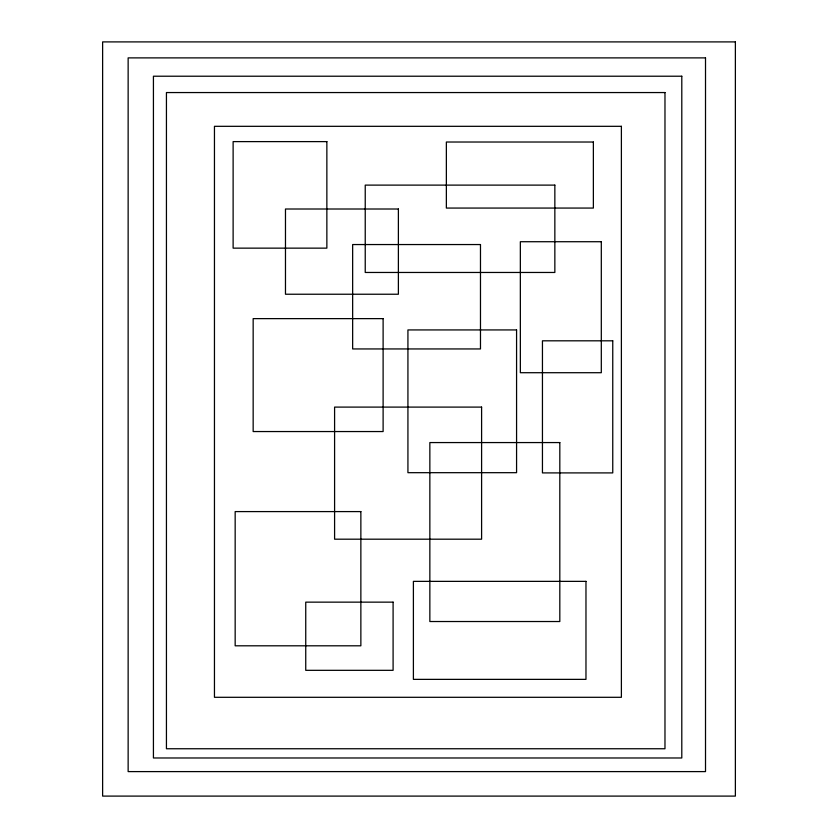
<?xml version="1.0" encoding="UTF-8"?>
<svg xmlns="http://www.w3.org/2000/svg" width="838" height="838" viewBox="0 0 838 838"><rect width="100%" height="100%" fill="white"/><g stroke="black" fill="none" stroke-linecap="round" stroke-linejoin="round"><path stroke-width="1.26" d="M735.376 41.9L102.624 41.9L102.624 796.1L735.376 796.1L735.376 41.9M705.512 57.885L128.141 57.885L128.141 771.599L705.512 771.599L705.512 57.885M681.797 76.216L153.427 76.216L153.427 757.981L681.797 757.981L681.797 76.216M664.974 92.557L166.437 92.557L166.437 748.753L664.974 748.753L664.974 92.557M621.387 126.318L214.455 126.318L214.455 697.3L621.387 697.3L621.387 126.318M326.862 141.612L233.121 141.612L233.121 248.142L326.862 248.142L326.862 141.612M593.367 142.02L446.361 142.02L446.361 208.065L593.367 208.065L593.367 142.02M554.85 185.114L365.232 185.114L365.232 272.465L554.85 272.465L554.85 185.114M398.385 209.008L285.475 209.008L285.475 294.232L398.385 294.232L398.385 209.008M601.307 241.721L520.346 241.721L520.346 372.711L601.307 372.711L601.307 241.721M480.478 244.549L352.651 244.549L352.651 348.943L480.478 348.943L480.478 244.549M383.113 318.629L253.16 318.629L253.16 431.549L383.113 431.549L383.113 318.629M516.575 329.931L407.928 329.931L407.928 472.684L516.575 472.684L516.575 329.931M612.756 340.815L542.448 340.815L542.448 472.904L612.756 472.904L612.756 340.815M481.599 407.1L334.592 407.1L334.592 539.19L481.599 539.19L481.599 407.1M559.815 442.569L429.852 442.569L429.852 621.524L559.815 621.524L559.815 442.569M360.864 511.589L235.164 511.589L235.164 645.805L360.864 645.805L360.864 511.589M585.971 581.363L413.396 581.363L413.396 679.367L585.971 679.367L585.971 581.363M393.095 602.145L305.744 602.145L305.744 670.327L393.095 670.327L393.095 602.145"/></g></svg>
